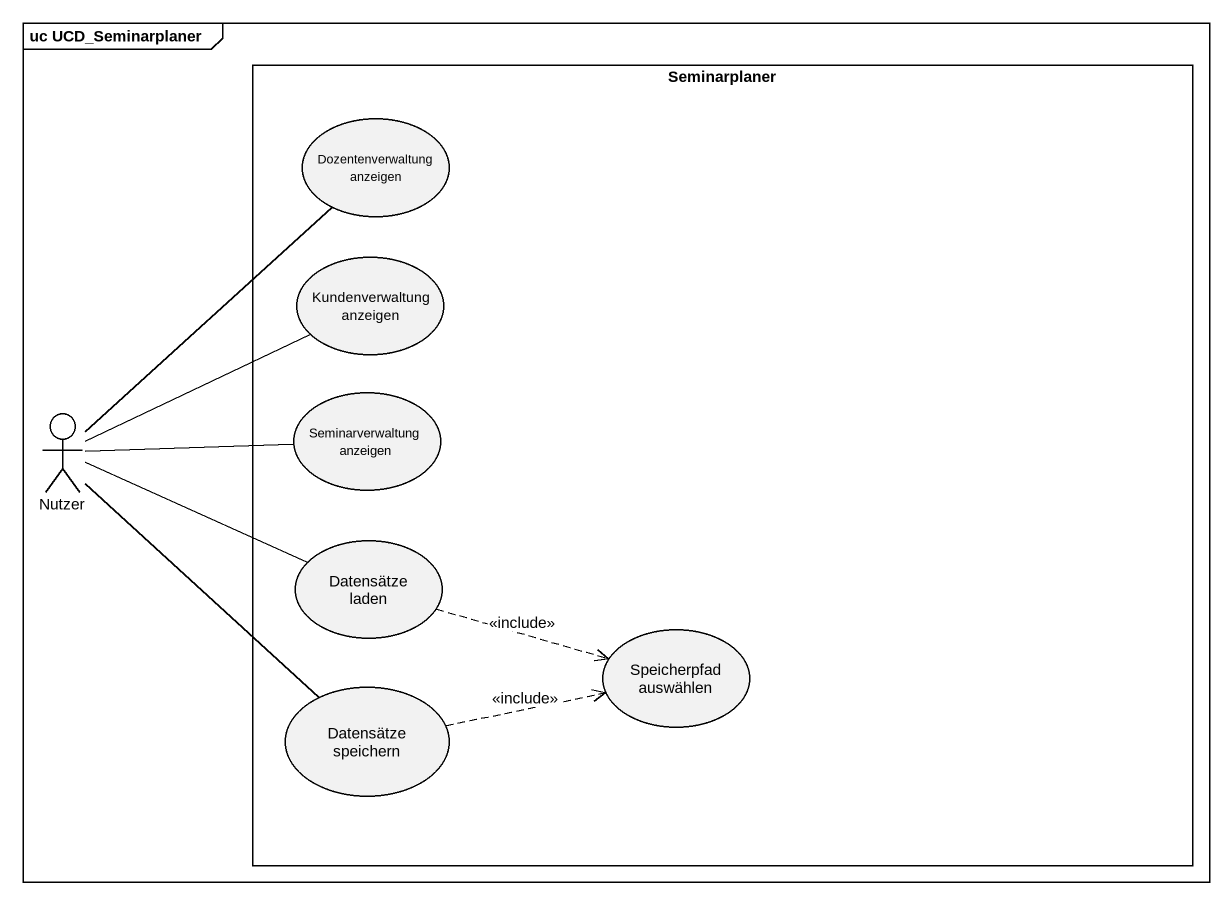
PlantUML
@startuml
mainframe uc UCD_Seminarplaner
rectangle Seminarplaner {
  usecase "Dozentenverwaltung anzeigen" as Dozentenverwaltung_anzeigen
  usecase "Kundenverwaltung anzeigen" as Kundenverwaltung_anzeigen
  usecase "Seminarverwaltung anzeigen" as Seminarverwaltung_anzeigen
  usecase "Datensätze laden" as Datensätze_laden
  usecase "Speicherpfad auswählen" as Speicherpfad_auswählen
  usecase "Datensätze speichern" as Datensätze_speichern
}
actor Nutzer
Nutzer -up- Dozentenverwaltung_anzeigen
Nutzer -right- Kundenverwaltung_anzeigen
Nutzer -right- Seminarverwaltung_anzeigen
Nutzer -right- Datensätze_laden
Nutzer -- Datensätze_speichern
Datensätze_laden .right.> Speicherpfad_auswählen : <<include>>
Datensätze_speichern .right.> Speicherpfad_auswählen : <<include>>
@enduml
